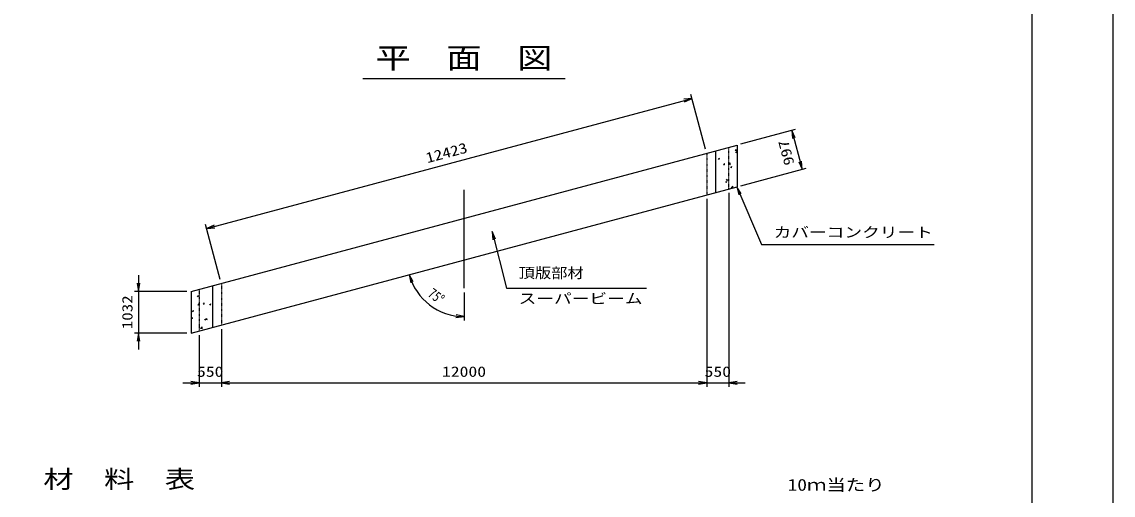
# Model space of a CAD drawing. Units: millimetres at full size. Extents: x 0 to 84100, y 0 to 59400.
# Drawn here: x 57117 to 84100, y 18476 to 30173 of the extents above; entities that cross this region are included whole.
import ezdxf
from ezdxf.enums import TextEntityAlignment as Align

# ---------------------------------------------------------------- set-up
doc = ezdxf.new("R2010")
doc.units = ezdxf.units.MM
doc.linetypes.add('CHAIN', pattern=[18.5, 12, -1.5, 3.5, -1.5])
doc.linetypes.add('DASHED_SPACED', pattern=[12, 6, -6])
for name, color, linetype, lineweight in [('0_2', 7, 'Continuous', 25), ('D-BMK', 2, 'CHAIN', 25), ('D-DCR-HCHn', 4, 'Continuous', 9), ('D-STR-STRn', 1, 'Continuous', 25), ('D-STR-TXT', 7, 'Continuous', 25), ('D-TTL', 2, 'Continuous', 25), ('D-TTL-TXT', 7, 'Continuous', 25)]:
    doc.layers.add(name, color=color, linetype=linetype, lineweight=lineweight)
doc.layers.add('D-MTR', color=7, linetype='Continuous')
doc.styles.add('ＭＳ ゴシック', font='')
doc.styles.get('ＭＳ ゴシック').set_extended_font_data('MS Gothic')

# ---------------------------------------------------------------- blocks, each defined once
blk = doc.blocks.new('open_arrow')
at = {"color": 0, "linetype": 'Continuous', "lineweight": -2}
blk.add_lwpolyline([(7.5, 1.25), (0, 0), (7.5, -1.25)], dxfattribs=at)

msp = doc.modelspace()

# ---------------------------------------------------------------- linework, layer by layer
at = {"layer": '0_2'}
for p, q in [((74024.118, 27024.901), (73661.771, 28377.197)), ((61687.653, 25065.214), (73687.653, 28280.605)), ((74896.593, 27155.152), (76248.889, 27517.499)), ((76152.296, 27491.617), (76410.339, 26528.589)), ((74896.593, 26122.982), (76506.931, 26554.471)), ((74600, 25943.51), (74600, 21153.953)), ((74050, 25796.138), (74050, 21153.953)), ((74050, 25796.138), (74050, 21153.953)), ((62024.118, 23809.511), (61661.771, 25161.807)), ((60000, 23911.956), (60000, 22079.786)), ((61200, 23511.956), (59900, 23511.956)), ((68050, 23488.443), (68050, 22788.443)), ((61200, 22479.786), (59900, 22479.786)), ((61500, 22433.376), (61500, 21153.953)), ((62050, 22580.748), (62050, 21153.953)), ((62050, 22580.748), (62050, 21153.953)), ((61100, 21253.953), (62450, 21253.953)), ((62050, 21253.953), (74050, 21253.953)), ((73650, 21253.953), (75000, 21253.953))]:
    msp.add_line(p, q, dxfattribs=at)
msp.add_arc((68050, 24288.443), 1400, 195, 270, dxfattribs=at)
at = {"layer": 'D-BMK'}
msp.add_line((68050, 23588.443), (68050, 26020.613), dxfattribs=at)
at = {"layer": 'D-DCR-HCHn'}
for p, q in [((74396.786, 27021.23), (74422.331, 27018.995)), ((74422.521, 27018.863), (74420.893, 27027.689)), ((74756.331, 26989.797), (74780.821, 27018.984)), ((74756.335, 26989.773), (74786.699, 26987.117)), ((74786.889, 26986.983), (74781.015, 27018.826)), ((74331.671, 26788.735), (74367.241, 26802.389)), ((74331.715, 26788.672), (74356.984, 26771.628)), ((74357.009, 26771.634), (74367.309, 26802.332)), ((74758.504, 26952.581), (74794.073, 26966.235)), ((74758.548, 26952.518), (74783.817, 26935.474)), ((74783.842, 26935.48), (74794.142, 26966.178)), ((74462.448, 26639.562), (74486.939, 26668.748)), ((74462.453, 26639.538), (74492.817, 26636.881)), ((74493.004, 26636.749), (74487.13, 26668.592)), ((74587.081, 26646.566), (74600, 26660.03)), ((74587.13, 26646.467), (74600, 26644.471)), ((74600, 26660.03), (74626.649, 26687.804)), ((74600, 26644.471), (74632.31, 26639.46)), ((74632.271, 26639.5), (74626.659, 26687.744)), ((74634.901, 26584.204), (74670.47, 26597.858)), ((74634.944, 26584.142), (74660.213, 26567.098)), ((74660.237, 26567.104), (74670.538, 26597.802)), ((74511.298, 26215.827), (74546.867, 26229.481)), ((74511.34, 26215.766), (74536.609, 26198.722)), ((74532.935, 26257.448), (74557.426, 26286.634)), ((74532.938, 26257.425), (74563.302, 26254.768)), ((74536.633, 26198.728), (74546.933, 26229.426)), ((74563.487, 26254.635), (74557.613, 26286.478)), ((74654.431, 26067.63), (74693.999, 26108.867)), ((74654.479, 26067.531), (74676.755, 26064.077)), ((74698.533, 26069.912), (74694.008, 26108.809)), ((61544.787, 23577.547), (61556.774, 23576.498)), ((61556.95, 23576.437), (61556.182, 23580.6)), ((61453.427, 23392.667), (61488.996, 23406.32)), ((61453.477, 23392.608), (61478.746, 23375.564)), ((61465.56, 23171.265), (61505.128, 23212.502)), ((61478.769, 23375.565), (61489.069, 23406.263)), ((61510.747, 23164.205), (61505.135, 23212.45)), ((61596.867, 23197.064), (61621.358, 23226.25)), ((61627.433, 23194.323), (61621.559, 23226.166)), ((61329.823, 23024.29), (61365.393, 23037.944)), ((61329.873, 23024.232), (61355.142, 23007.188)), ((61355.164, 23007.189), (61365.465, 23037.887)), ((61465.6, 23171.193), (61510.78, 23164.186)), ((61596.896, 23197.041), (61627.26, 23194.385)), ((61756.656, 23188.136), (61792.226, 23201.789)), ((61756.706, 23188.077), (61781.975, 23171.033)), ((61781.997, 23171.034), (61792.298, 23201.732)), ((61325, 22873.065), (61327.475, 22876.015)), ((61325, 22844.882), (61333.377, 22844.149)), ((61333.548, 22844.09), (61327.674, 22875.933)), ((61633.053, 22819.759), (61668.623, 22833.413)), ((61633.102, 22819.701), (61658.371, 22802.657)), ((61658.393, 22802.658), (61668.693, 22833.356)), ((61667.354, 22814.95), (61691.844, 22844.136)), ((61667.382, 22814.928), (61697.746, 22812.271)), ((61697.915, 22812.209), (61692.042, 22844.052)), ((61532.91, 22592.328), (61572.477, 22633.565)), ((61532.949, 22592.257), (61578.129, 22585.25)), ((61578.097, 22585.27), (61572.485, 22633.514))]:
    msp.add_line(p, q, dxfattribs=at)
at = {"layer": 'D-STR-STRn'}
for p, q in [((61300, 23511.956), (74800, 27129.27)), ((74270, 26987.257), (74270, 25955.087)), ((74800, 27129.27), (74800, 26097.1)), ((61300, 22479.786), (74800, 26097.1)), ((61300, 23511.956), (61300, 22479.786)), ((61830, 23653.969), (61830, 22621.799))]:
    msp.add_line(p, q, dxfattribs=at)
at = {"layer": 'D-STR-STRn', "linetype": 'DASHED_SPACED'}
for p, q in [((74600, 26043.51), (74600, 27075.681)), ((74050, 26928.309), (74050, 25896.138)), ((61500, 23565.546), (61500, 22533.376)), ((62050, 23712.918), (62050, 22680.748))]:
    msp.add_line(p, q, dxfattribs=at)
at = {"layer": 'D-STR-TXT'}
for points in [[(74796.593, 26096.187), (75404.12, 24667.381), (75604.12, 24667.381), (79674.932, 24667.381)], [(68750, 24992.093), (69100, 23588.443), (69300, 23588.443), (72562.437, 23588.443)]]:
    msp.add_lwpolyline(points, dxfattribs=at)
at = {"layer": 'D-TTL'}
for points in [[(0, 0), (84100, 0), (84100, 59400), (0, 59400)], [(2000, 2000), (82100, 2000), (82100, 57400), (2000, 57400)]]:
    msp.add_lwpolyline(points, close=True, dxfattribs=at)
at = {"layer": 'D-TTL-TXT'}
msp.add_line((65550, 28770), (70550, 28770), dxfattribs=at)

# ---------------------------------------------------------------- block references
at = {"layer": '0_2', "xscale": 26.7, "yscale": 26.7}
for p, rotation in [((73687.653, 28280.605), 195), ((76152.296, 27491.617), 285), ((76410.339, 26528.589), 105), ((61687.653, 25065.214), 15), ((66697.704, 23926.096), 289.1), ((60000, 23511.956), 90), ((68050, 22888.443), 175.9), ((60000, 22479.786), 270), ((61500, 21253.953), 180), ((74050, 21253.953), 180), ((74050, 21253.953), 180)]:
    msp.add_blockref('open_arrow', p, dxfattribs=dict(at, rotation=rotation))
for p in [(62050, 21253.953), (62050, 21253.953), (74600, 21253.953)]:
    msp.add_blockref('open_arrow', p, dxfattribs=at)
at = {"layer": 'D-STR-TXT', "xscale": 26.7, "yscale": 26.7}
for p, rotation in [((74796.593, 26096.187), 293), ((68750, 24992.093), 284)]:
    msp.add_blockref('open_arrow', p, dxfattribs=dict(at, rotation=rotation))

# ---------------------------------------------------------------- texts
at = {"layer": '0_2', "style": 'ＭＳ ゴシック'}
for s, rotation, width, p in [('12423', 15, 1.2, (67616.478, 26938.539)), ('997', 105, 1.2, (76015.688, 26938.928)), ('75°', 322.5, 0.8, (67365.143, 23395.921)), ('1032', 90, 1.2, (59725, 22995.871))]:
    msp.add_text(s, height=256.6, rotation=rotation, dxfattribs=dict(at, width=width)).set_placement(p, align=Align.MIDDLE_CENTER)
at = {"layer": '0_2', "style": 'ＭＳ ゴシック', "width": 1.25}
for s, p in [('550', (61775, 21528.953)), ('12000', (68050, 21528.953)), ('550', (74325, 21528.953))]:
    msp.add_text(s, height=256.6, dxfattribs=at).set_placement(p, align=Align.MIDDLE_CENTER)
at = {"layer": 'D-MTR', "style": 'ＭＳ ゴシック', "width": 1.25}
msp.add_text('材\u3000料\u3000表', height=439.9, dxfattribs=at).set_placement((57650, 18520), align=Align.BOTTOM_LEFT)
at = {"layer": 'D-MTR', "style": 'ＭＳ ゴシック', "width": 1.2}
msp.add_text('10ｍ当たり', height=293.3, dxfattribs=at).set_placement((78450, 18496.667), align=Align.BOTTOM_RIGHT)
at = {"layer": 'D-STR-TXT', "style": 'ＭＳ ゴシック', "width": 1.25}
for s, p in [('カバーコンクリート', (75704.12, 24767.381)), ('スーパービーム', (69400, 23129.814))]:
    msp.add_text(s, height=256.6, dxfattribs=at).set_placement(p, align=Align.BOTTOM_LEFT)
at = {"layer": 'D-STR-TXT', "style": 'ＭＳ ゴシック', "width": 1.15}
msp.add_text('頂版部材\u3000\u3000\u3000\u3000', height=256.6, dxfattribs=at).set_placement((69400, 24097.072), align=Align.TOP_LEFT)
at = {"layer": 'D-TTL-TXT', "style": 'ＭＳ ゴシック', "width": 1.25}
msp.add_text('平\u3000面\u3000図', height=513.2, dxfattribs=at).set_placement((68050, 28870), align=Align.BOTTOM_CENTER)

doc.saveas('drawing.dxf')
